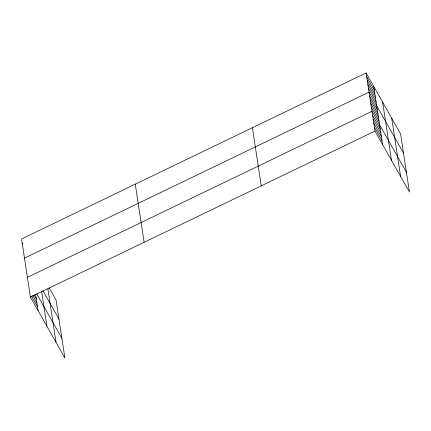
<?xml version="1.0" encoding="UTF-8"?>
<svg xmlns="http://www.w3.org/2000/svg" width="431" height="431" viewBox="0 0 431 431"><rect width="100%" height="100%" fill="white"/><g stroke="black" fill="none" stroke-linecap="round" stroke-linejoin="round"><path stroke-width="0.65" d="M366.097 72.947L374.959 131.067L409.45 192.027L400.588 133.906L366.097 72.947L21.55 238.973L30.412 297.094L64.903 358.053L56.041 299.933L49.15 287.757M24.475 258.153L369.022 92.126L403.513 153.086M27.401 277.332L371.948 111.306L406.438 172.265M30.412 297.094L374.959 131.067M366.684 76.783L374.345 90.321M367.266 80.619L374.927 94.157M367.853 84.454L375.514 97.993M368.44 88.29L376.096 101.829M369.609 95.962L377.265 109.501M370.191 99.798L377.852 113.337M370.779 103.634L378.44 117.173M371.36 107.47L379.021 121.009M372.551 115.26L380.212 128.799M373.154 119.215L380.81 132.748M373.758 123.164L381.413 136.702M374.356 127.118L382.017 140.657M22.137 242.809L22.773 243.935M42.814 290.564L58.966 319.112M36.7 293.77L61.886 338.292M34.027 294.826L36.263 298.775M32.718 295.397L36.867 302.729M31.727 296.528L37.47 306.678M391.736 118.256L400.598 176.381M382.609 102.131L391.472 160.257M373.758 86.486L382.62 144.606M252.399 127.732L261.261 185.858M135.253 184.182L144.116 242.308M47.868 288.759L56.046 342.408M41.57 291.173L46.925 326.283M35.66 294.826L38.073 310.632"/></g></svg>
